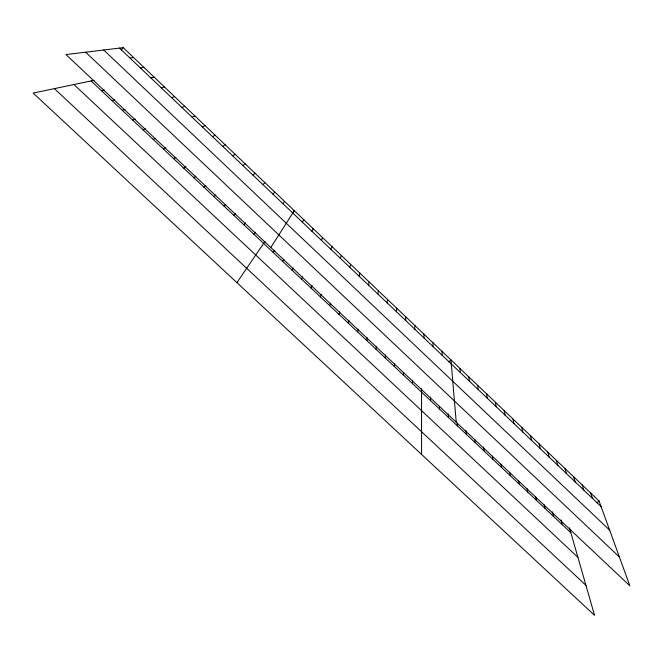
<?xml version="1.0" encoding="UTF-8"?>
<svg xmlns="http://www.w3.org/2000/svg" width="663" height="663" viewBox="0 0 663 663"><rect width="100%" height="100%" fill="white"/><g stroke="black" fill="none" stroke-linecap="round" stroke-linejoin="round"><path stroke-width="0.99" d="M414.814 329.221L414.889 325.541M412.51 383.604L412.593 380.206M403.435 375.059L403.56 372.565M405.615 320.461L405.797 316.881M394.336 366.49L394.568 363.44M396.391 311.676L396.681 308.187M385.195 357.887L385.51 354.904M387.134 302.867L387.532 299.469M376.037 349.26L376.427 346.343M377.844 294.016L378.349 290.726M366.838 340.6L367.31 337.757M368.52 285.148L369.134 281.949M357.614 331.914L358.161 329.138M359.164 276.239L359.893 273.148M348.357 323.196L348.987 320.494M339.066 314.453L339.788 311.817M349.782 267.305L350.619 264.305M329.751 305.676L330.547 303.115M340.359 258.338L341.312 255.446M320.403 296.867L321.282 294.389M330.912 249.346L331.981 246.553M311.022 288.032L311.983 285.62M321.431 240.321L322.608 237.627M301.607 279.173L302.651 276.836M311.917 231.263L313.209 228.669M292.159 270.28L293.295 268.009M282.678 261.355L283.897 259.167M302.369 222.171L303.778 219.685M273.173 252.396L274.474 250.282M270.786 247.506L294.314 210.668L292.267 212.806M236.923 282.637L265.018 241.373M282.894 203.624L284.535 201.353M253.763 234.122L255.247 232.166M272.949 194.168L274.714 191.997M243.868 224.807L245.434 222.917M121.205 49.974L123.21 47.661L599.054 500.988L629.85 585.794L65.985 54.557L123.21 47.661M262.979 184.67L264.86 182.607M233.931 215.45L235.589 213.643M223.961 206.06L225.718 204.337M252.968 175.14L254.973 173.192M448.859 361.882L450.948 359.893L456.243 422.232M213.958 196.638L215.798 194.997M596.932 502.836L599.054 500.988M242.923 165.576L245.053 163.736M203.922 187.181L205.853 185.623M232.846 155.979L235.1 154.255M193.845 177.701L195.875 176.217M222.727 146.349L225.105 144.733M183.734 168.178L185.855 166.778M212.574 136.686L215.077 135.186M173.59 158.623L175.803 157.305M163.405 149.034L165.717 147.799M202.381 126.981L205.016 125.597M153.186 139.412L155.59 138.26M192.154 117.243L194.922 115.975M142.926 129.749L145.429 128.688M181.894 107.472L184.786 106.32M132.633 120.061L135.235 119.083M171.593 97.668L174.618 96.632M122.307 110.331L125 109.445M161.258 87.831L164.407 86.903M111.939 100.569L114.732 99.765M101.53 90.773L104.431 90.052M150.882 77.952L154.164 77.148M94.088 80.314L33.15 93.077L594.554 615.339L569.467 527.889M140.465 68.04L143.888 67.353M130.014 58.087L133.57 57.524M54.399 88.627L585.943 585.321M73.983 84.524L577.921 557.359M91.096 80.936L570.851 532.712M85.635 52.186L619.383 556.97M103.735 50.007L609.645 530.151M119.531 48.101L601.068 506.532M590.567 492.899L592.482 498.361M582.048 484.786L583.879 490.164M573.512 476.647L575.235 481.943M564.934 468.484L566.575 473.697M556.34 460.296L557.881 465.418M547.713 452.075L549.155 457.114M560.989 519.9L562.29 524.657M539.06 443.829L540.403 448.785M552.486 511.886L553.713 516.568M530.375 435.558L531.627 440.423M544.182 504.767L545.102 508.463M521.665 427.262L522.817 432.036M535.605 496.686L536.458 500.325M512.93 418.941L513.982 423.624M527.002 488.581L527.789 492.17M504.162 410.588L505.115 415.187M518.367 480.451L519.096 483.982M509.706 472.288L510.377 475.761M495.369 402.209L496.222 406.717M501.021 464.1L501.618 467.523M486.543 393.797L487.297 398.223M492.36 456.227L492.841 459.252M477.683 385.36L478.338 389.695M483.468 446.995L484.031 450.956M468.807 376.899L469.354 381.142M474.832 439.71L475.197 442.635M459.89 368.413L460.337 372.556M465.923 430.461L466.329 434.282M457.188 423.093L457.429 425.911M448.263 413.82L448.503 417.508M441.981 351.349L442.221 355.31M439.428 406.361L439.552 409.071M432.98 342.771L433.113 346.641M430.486 397.071L430.569 400.609M423.947 334.169L423.98 337.948M421.552 388.651L421.577 454.42"/></g></svg>
